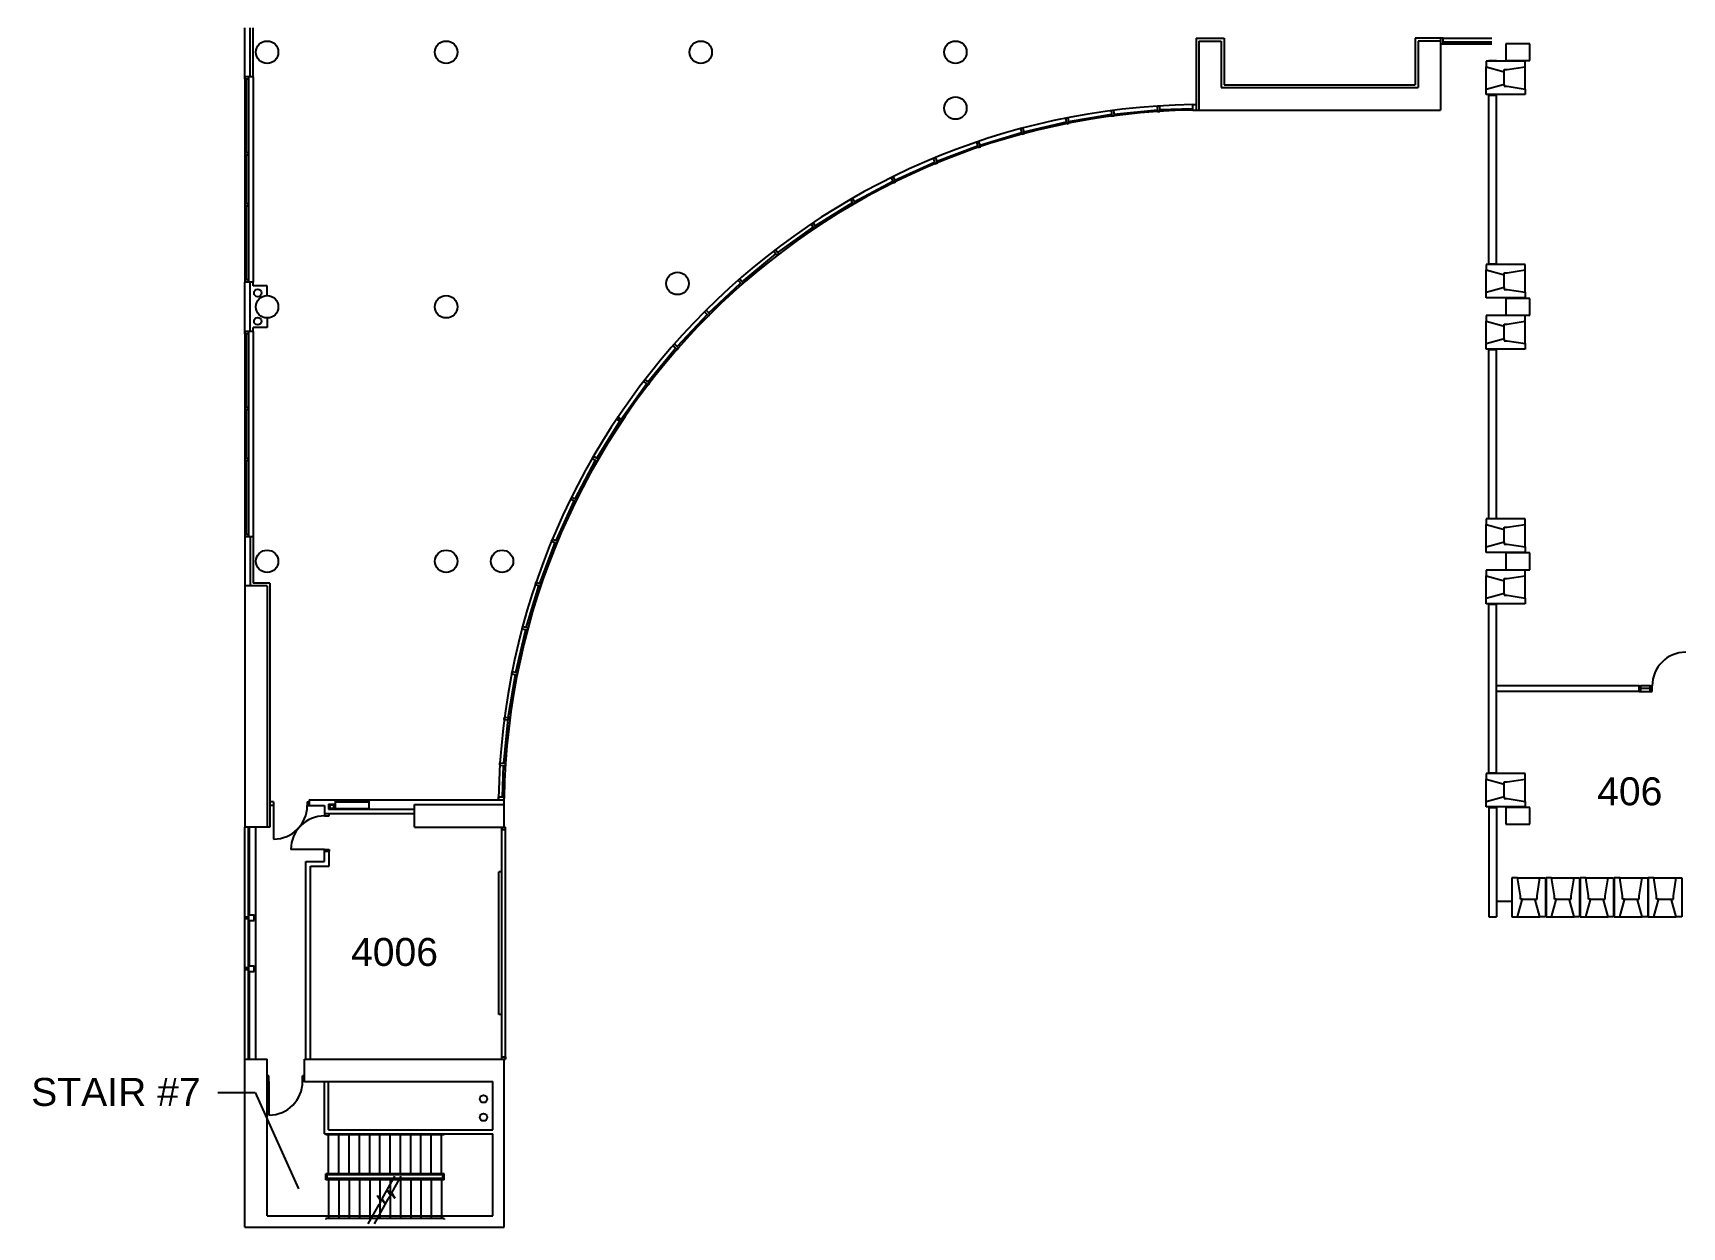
# Model space of a CAD drawing. Header units: inches. Extents: x -196 to 3068, y -5 to 2578.
# Drawn here: x -196 to 1572, y 4 to 1285 of the extents above; entities that cross this region are included whole.
import ezdxf

# ---------------------------------------------------------------- set-up
doc = ezdxf.new("R2010")
doc.units = ezdxf.units.IN
doc.header["$MEASUREMENT"] = 0
for name, color, linetype in [('A-DOOR', 4, 'Continuous'), ('A-FLOR-HRAL', 4, 'Continuous'), ('A-FLOR-STRS', 4, 'Continuous'), ('A-FLOR-TEXT', 7, 'Continuous'), ('A-FURN', 3, 'Continuous'), ('A-GLAZ', 3, 'Continuous'), ('A-WALL', 5, 'Continuous'), ('A-WALL-JAMB', 6, 'Continuous'), ('S-COLS', 6, 'Continuous')]:
    doc.layers.add(name, color=color, linetype=linetype)
doc.styles.get("Standard").update_dxf_attribs({"font": 'arial.ttf'})

msp = doc.modelspace()

# ---------------------------------------------------------------- linework, layer by layer
for centre in [(45.3, 1006), (45.3, 975.7), (287.3, 141.6), (287.3, 121.9)]:
    msp.add_circle(centre, 4)
at = {"layer": 'A-DOOR'}
for p, q in [((62.3, 456.2), (62.3, 420.2)), ((116.8, 409.2), (80.8, 409.2)), ((57.3, 160.2), (57.3, 124.2))]:
    msp.add_line(p, q, dxfattribs=at)
for centre, start, end in [((1576.3, 584.7), 90, 180), ((62.3, 456.2), 270, 0), ((116.8, 409.2), 90, 180), ((57.3, 160.2), 270, 0)]:
    msp.add_arc(centre, 36, start, end, dxfattribs=at)
at = {"layer": 'A-FLOR-HRAL'}
for p, q in [((117, 104.2), (117, 160.2)), ((121.3, 108.4), (121.3, 160.2)), ((121.3, 108.4), (297.3, 108.4)), ((117, 104.2), (297.3, 104.2)), ((245.3, 102.9), (118.3, 102.9)), ((245.3, 102.9), (245.3, 104.2)), ((245.3, 102.9), (245.3, 104.2)), ((245.3, 61.4), (118.3, 61.4)), ((118.3, 54.9), (118.3, 61.4)), ((245.3, 54.9), (118.3, 54.9)), ((243.8, 60.2), (119.8, 60.2)), ((119.8, 56.2), (119.8, 60.2)), ((243.8, 56.2), (119.8, 56.2)), ((243.8, 56.2), (243.8, 60.2)), ((245.3, 54.9), (245.3, 61.4)), ((245.3, 13.4), (118.3, 13.4)), ((118.3, 13.4), (118.3, 12.2)), ((245.3, 13.4), (245.3, 12.2)), ((245.3, 12.2), (245.3, 13.4))]:
    msp.add_line(p, q, dxfattribs=at)
at = {"layer": 'A-FLOR-STRS'}
for p, q in [((121.3, 61.4), (121.3, 102.9)), ((132.3, 61.4), (132.3, 102.9)), ((143.3, 61.4), (143.3, 102.9)), ((154.3, 61.4), (154.3, 102.9)), ((165.3, 61.4), (165.3, 102.9)), ((176.3, 61.4), (176.3, 102.9)), ((187.3, 61.4), (187.3, 102.9)), ((198.3, 61.4), (198.3, 102.9)), ((209.3, 61.4), (209.3, 102.9)), ((220.3, 61.4), (220.3, 102.9)), ((231.3, 61.4), (231.3, 102.9)), ((242.3, 61.4), (242.3, 102.9)), ((121.3, 54.9), (121.3, 13.4)), ((132.3, 54.9), (132.3, 13.4)), ((143.3, 54.9), (143.3, 13.4)), ((154.3, 54.9), (154.3, 13.4)), ((165.3, 54.9), (165.3, 13.4)), ((176.3, 54.9), (176.3, 13.4)), ((180.5, 37.8), (192.3, 58.8)), ((187.3, 54.9), (187.3, 13.4)), ((190.9, 43.9), (199.2, 58.8)), ((198.3, 54.9), (198.3, 13.4)), ((209.3, 54.9), (209.3, 13.4)), ((220.3, 54.9), (220.3, 13.4)), ((231.3, 54.9), (231.3, 13.4)), ((242.3, 54.9), (242.3, 13.4)), ((173.8, 37.2), (173.8, 37.5)), ((173.8, 37.5), (174.1, 37.5)), ((177.2, 31.9), (173.8, 37.2)), ((174.1, 37.5), (181.8, 28.9)), ((178.6, 34.4), (180.5, 37.8)), ((184.1, 43.3), (184.1, 43.6)), ((184.1, 43.6), (184.4, 43.6)), ((187.5, 38), (184.1, 43.3)), ((184.4, 43.6), (192.2, 35)), ((187.5, 38), (185.6, 34.6)), ((189, 40.5), (190.9, 43.9)), ((189, 40.5), (192.4, 35.2)), ((163.6, 7.5), (175.3, 28.5)), ((170.4, 7.5), (185.6, 34.6)), ((177.2, 31.9), (175.3, 28.5)), ((178.6, 34.4), (182.1, 29.1)), ((181.8, 28.9), (182.1, 28.9)), ((182.1, 28.9), (182.1, 29.1)), ((192.2, 35), (192.4, 35)), ((192.4, 35), (192.4, 35.2))]:
    msp.add_line(p, q, dxfattribs=at)
at = {"layer": 'A-FLOR-TEXT'}
for p, q in [((2.4, 148.3), (42.5, 148.3)), ((42.5, 148.3), (88.9, 45.3))]:
    msp.add_line(p, q, dxfattribs=at)
at = {"layer": 'A-FURN'}
for p, q in [((306.8, 385.2), (303.8, 385.2)), ((303.8, 232.2), (303.8, 385.2)), ((306.8, 232.2), (303.8, 232.2))]:
    msp.add_line(p, q, dxfattribs=at)
at = {"layer": 'A-GLAZ'}
for p, q in [((1316.3, 1279.2), (1368.3, 1279.2)), ((1316.3, 1275.2), (1368.3, 1275.2)), ((1316.3, 1273.2), (1368.3, 1273.2)), ((31.3, 1237.8), (31.3, 1017.5)), ((35.3, 1237.8), (35.3, 1017.5)), ((40.3, 1237.8), (40.3, 1017.5)), ((40.3, 1237.8), (40.3, 1017.5)), ((1381.6, 1229.7), (1381.6, 1243.7)), ((33.3, 1156.2), (33.3, 1235.3)), ((963.2, 1197.9), (1009.8, 1202.5)), ((1012.3, 1202.7), (1047.8, 1203.8)), ((866.6, 1178.9), (912.2, 1189.5)), ((914.6, 1190), (960.8, 1197.6)), ((819.4, 1164.6), (864.2, 1178.2)), ((33.3, 1101.6), (33.3, 1153.7)), ((773.3, 1147.3), (817.1, 1163.8)), ((728.3, 1127.1), (771, 1146.4)), ((684.8, 1103.9), (726.1, 1126)), ((33.3, 1020), (33.3, 1099.1)), ((643, 1078), (682.7, 1102.7)), ((602.9, 1049.3), (640.9, 1076.6)), ((564.7, 1018.1), (600.9, 1047.8)), ((1381.6, 1011.7), (1381.6, 1025.7)), ((528.7, 984.5), (562.9, 1016.5)), ((494.9, 948.6), (527.8, 983.6)), ((31.3, 964.8), (31.3, 744.5)), ((33.3, 883.2), (33.3, 962.3)), ((35.3, 964.8), (35.3, 744.5)), ((40.3, 964.8), (40.3, 744.5)), ((40.3, 964.8), (40.3, 744.5)), ((1381.6, 956.7), (1381.6, 970.7)), ((463.6, 910.6), (493.3, 946.7)), ((434.9, 870.5), (462.1, 908.6)), ((33.3, 828.6), (33.3, 880.7)), ((408.8, 828.7), (433.5, 868.5)), ((33.3, 747), (33.3, 826.1)), ((385.5, 785.3), (407.5, 826.6)), ((365.1, 740.5), (384.4, 783.1)), ((1381.6, 738.7), (1381.6, 752.7)), ((347.6, 694.4), (364.1, 738.2)), ((333.2, 647.2), (346.8, 692)), ((1381.6, 683.7), (1381.6, 697.7)), ((322, 599.3), (332.6, 644.9)), ((313.9, 550.7), (321.5, 596.9)), ((1538.3, 584.7), (1528.3, 584.7)), ((1538.3, 581.7), (1528.3, 581.7)), ((1528.3, 578.7), (1538.3, 578.7)), ((309, 501.6), (313.7, 549.4)), ((307.7, 465.7), (308.8, 499.2)), ((1381.6, 465.7), (1381.6, 479.7)), ((128.8, 462.2), (164.8, 462.2)), ((128.8, 460.2), (164.8, 460.2)), ((31.3, 184.2), (31.3, 433.2)), ((35.3, 184.2), (35.3, 433.2)), ((36.3, 339), (36.3, 433.2)), ((43.3, 184.2), (43.3, 433.2)), ((1373.3, 353.8), (1390, 353.8)), ((1401, 356), (1415, 356)), ((1437.5, 356), (1451.5, 356)), ((1474, 356), (1488, 356)), ((1510.5, 356), (1524.5, 356)), ((1547, 356), (1561, 356)), ((36.3, 284.4), (36.3, 333)), ((36.3, 184.2), (36.3, 278.4))]:
    msp.add_line(p, q, dxfattribs=at)
for radius, start, end in [(757, 90.9461, 179.0539), (751, 90.9537, 179.0463)]:
    msp.add_arc((1060.3, 451.2), radius, start, end, dxfattribs=at)
at = {"layer": 'A-WALL'}
for p, q in [((31.3, 1237.8), (31.3, 1290.5)), ((37.3, 1237.8), (37.3, 1290.5)), ((40.3, 1237.8), (40.3, 1290.5)), ((1051.3, 1279.2), (1081.3, 1279.2)), ((1051.3, 1279.2), (1051.3, 1202.2)), ((1054.3, 1276.2), (1078.3, 1276.2)), ((1054.3, 1276.2), (1054.3, 1202.2)), ((1078.3, 1276.2), (1078.3, 1226.2)), ((1081.3, 1279.2), (1081.3, 1229.2)), ((1313.3, 1279.2), (1286.3, 1279.2)), ((1286.3, 1279.2), (1286.3, 1229.2)), ((1286.3, 1279.2), (1286.3, 1229.2)), ((1313.3, 1279.2), (1286.3, 1279.2)), ((1313.3, 1276.2), (1289.3, 1276.2)), ((1289.3, 1276.2), (1289.3, 1226.2)), ((1289.3, 1276.2), (1289.3, 1226.2)), ((1313.3, 1276.2), (1289.3, 1276.2)), ((1313.3, 1279.2), (1313.3, 1202.2)), ((1313.3, 1279.2), (1313.3, 1202.2)), ((40.3, 1237.8), (31.3, 1237.8)), ((1362.3, 1254.7), (1362.3, 1248.7)), ((1404.3, 1254.7), (1362.3, 1254.7)), ((1362.3, 1248.7), (1380.6, 1243.7)), ((1362.3, 1224.7), (1362.3, 1248.7)), ((1365.3, 1255.2), (1373.3, 1255.2)), ((1380.6, 1243.7), (1381.6, 1243.7)), ((1381.6, 1243.7), (1381.6, 1245.7)), ((1381.6, 1245.7), (1385, 1245.7)), ((1385, 1245.7), (1404.3, 1248.7)), ((1404.3, 1248.7), (1404.3, 1254.7)), ((1404.3, 1224.7), (1404.3, 1248.7)), ((1078.3, 1226.2), (1289.3, 1226.2)), ((1081.3, 1229.2), (1286.3, 1229.2)), ((1252.8, 1229.2), (1286.3, 1229.2)), ((1252.8, 1226.2), (1289.3, 1226.2)), ((1362.3, 1224.7), (1380.6, 1229.7)), ((1362.3, 1218.7), (1362.3, 1224.7)), ((1380.6, 1229.7), (1381.6, 1229.7)), ((1381.6, 1229.7), (1381.6, 1227.7)), ((1381.6, 1227.7), (1385, 1227.7)), ((1385, 1227.7), (1404.3, 1224.7)), ((1404.3, 1224.7), (1404.3, 1218.7)), ((1404.3, 1218.7), (1362.3, 1218.7)), ((1365.3, 1218.2), (1373.3, 1218.2)), ((1365.3, 1037.2), (1365.3, 1218.2)), ((1373.3, 1037.2), (1373.3, 1218.2)), ((1051.3, 1202.2), (1313.3, 1202.2)), ((1054.3, 1202.2), (1313.3, 1202.2)), ((1252.8, 1202.2), (1313.3, 1202.2)), ((1252.8, 1202.2), (1313.3, 1202.2)), ((1404.3, 1036.7), (1362.3, 1036.7)), ((1362.3, 1036.7), (1362.3, 1030.7)), ((1362.3, 1006.7), (1362.3, 1030.7)), ((1362.3, 1030.7), (1380.6, 1025.7)), ((1365.3, 1037.2), (1373.3, 1037.2)), ((1380.6, 1025.7), (1381.6, 1025.7)), ((1381.6, 1027.7), (1385, 1027.7)), ((1381.6, 1025.7), (1381.6, 1027.7)), ((1385, 1027.7), (1404.3, 1030.7)), ((1404.3, 1030.7), (1404.3, 1036.7)), ((1404.3, 1006.7), (1404.3, 1030.7)), ((31.3, 964.8), (31.3, 1017.5)), ((31.3, 964.8), (31.3, 1017.5)), ((40.3, 1017.5), (31.3, 1017.5)), ((37.3, 964.8), (37.3, 1017.5)), ((37.3, 964.8), (37.3, 1017.5)), ((40.3, 1013.5), (40.3, 1017.5)), ((55.3, 1013.5), (40.3, 1013.5)), ((55.3, 1003.2), (55.3, 1013.5)), ((1362.3, 1006.7), (1380.6, 1011.7)), ((1380.6, 1011.7), (1381.6, 1011.7)), ((1381.6, 1011.7), (1381.6, 1009.7)), ((1381.6, 1009.7), (1385, 1009.7)), ((1385, 1009.7), (1404.3, 1006.7)), ((1362.3, 1000.7), (1362.3, 1006.7)), ((1404.3, 1000.7), (1362.3, 1000.7)), ((1404.3, 1006.7), (1404.3, 1000.7)), ((55.3, 979.2), (55.3, 968.8)), ((1362.3, 981.7), (1362.3, 975.7)), ((1404.3, 981.7), (1362.3, 981.7)), ((1362.3, 975.7), (1380.6, 970.7)), ((1362.3, 951.7), (1362.3, 975.7)), ((1365.3, 982.2), (1373.3, 982.2)), ((1381.6, 970.7), (1381.6, 972.7)), ((1381.6, 972.7), (1385, 972.7)), ((1385, 972.7), (1404.3, 975.7)), ((1404.3, 975.7), (1404.3, 981.7)), ((1404.3, 951.7), (1404.3, 975.7)), ((40.3, 964.8), (31.3, 964.8)), ((37.3, 964.8), (31.3, 964.8)), ((55.3, 968.8), (40.3, 968.8)), ((40.3, 964.8), (40.3, 968.8)), ((1362.3, 951.7), (1380.6, 956.7)), ((1380.6, 970.7), (1381.6, 970.7)), ((1380.6, 956.7), (1381.6, 956.7)), ((1381.6, 956.7), (1381.6, 954.7)), ((1362.3, 945.7), (1362.3, 951.7)), ((1404.3, 945.7), (1362.3, 945.7)), ((1365.3, 945.2), (1373.3, 945.2)), ((1365.3, 764.2), (1365.3, 945.2)), ((1373.3, 764.2), (1373.3, 945.2)), ((1381.6, 954.7), (1385, 954.7)), ((1385, 954.7), (1404.3, 951.7)), ((1404.3, 951.7), (1404.3, 945.7)), ((1404.3, 763.7), (1362.3, 763.7)), ((1362.3, 763.7), (1362.3, 757.7)), ((1365.3, 764.2), (1373.3, 764.2)), ((1404.3, 757.7), (1404.3, 763.7)), ((31.3, 744.5), (31.3, 691.8)), ((40.3, 744.5), (31.3, 744.5)), ((37.3, 744.5), (37.3, 691.8)), ((40.3, 744.5), (40.3, 694.8)), ((1362.3, 733.7), (1362.3, 757.7)), ((1362.3, 757.7), (1380.6, 752.7)), ((1380.6, 752.7), (1381.6, 752.7)), ((1381.6, 754.7), (1385, 754.7)), ((1381.6, 752.7), (1381.6, 754.7)), ((1385, 754.7), (1404.3, 757.7)), ((1404.3, 733.7), (1404.3, 757.7)), ((1362.3, 733.7), (1380.6, 738.7)), ((1362.3, 727.7), (1362.3, 733.7)), ((1404.3, 727.7), (1362.3, 727.7)), ((1380.6, 738.7), (1381.6, 738.7)), ((1381.6, 738.7), (1381.6, 736.7)), ((1381.6, 736.7), (1385, 736.7)), ((1385, 736.7), (1404.3, 733.7)), ((1404.3, 733.7), (1404.3, 727.7)), ((1362.3, 708.7), (1362.3, 702.7)), ((1404.3, 708.7), (1362.3, 708.7)), ((1365.3, 709.2), (1373.3, 709.2)), ((1404.3, 702.7), (1404.3, 708.7)), ((55.3, 691.8), (31.3, 691.8)), ((31.3, 691.8), (31.3, 433.2)), ((58.3, 694.8), (40.3, 694.8)), ((55.3, 691.8), (55.3, 433.2)), ((58.3, 694.8), (58.3, 433.2)), ((1362.3, 702.7), (1380.6, 697.7)), ((1362.3, 678.7), (1362.3, 702.7)), ((1380.6, 697.7), (1381.6, 697.7)), ((1381.6, 697.7), (1381.6, 699.7)), ((1381.6, 699.7), (1385, 699.7)), ((1385, 699.7), (1404.3, 702.7)), ((1404.3, 678.7), (1404.3, 702.7)), ((1362.3, 678.7), (1380.6, 683.7)), ((1362.3, 672.7), (1362.3, 678.7)), ((1404.3, 672.7), (1362.3, 672.7)), ((1365.3, 672.2), (1373.3, 672.2)), ((1365.3, 491.2), (1365.3, 672.2)), ((1373.3, 491.2), (1373.3, 672.2)), ((1380.6, 683.7), (1381.6, 683.7)), ((1381.6, 683.7), (1381.6, 681.7)), ((1381.6, 681.7), (1385, 681.7)), ((1385, 681.7), (1404.3, 678.7)), ((1404.3, 678.7), (1404.3, 672.7)), ((1526.3, 584.7), (1373.3, 584.7)), ((1526.3, 578.7), (1373.3, 578.7)), ((1404.3, 490.7), (1362.3, 490.7)), ((1362.3, 490.7), (1362.3, 484.7)), ((1362.3, 460.7), (1362.3, 484.7)), ((1362.3, 484.7), (1380.6, 479.7)), ((1365.3, 491.2), (1373.3, 491.2)), ((1380.6, 479.7), (1381.6, 479.7)), ((1381.6, 481.7), (1385, 481.7)), ((1381.6, 479.7), (1381.6, 481.7)), ((1385, 481.7), (1404.3, 484.7)), ((1404.3, 484.7), (1404.3, 490.7)), ((1404.3, 460.7), (1404.3, 484.7)), ((100.3, 462.2), (100.3, 456.2)), ((100.3, 462.2), (128.8, 462.2)), ((128.8, 453.2), (128.8, 462.2)), ((164.8, 453.2), (164.8, 462.2)), ((164.8, 462.2), (309.3, 462.2)), ((309.3, 433.2), (309.3, 462.2)), ((1362.3, 460.7), (1380.6, 465.7)), ((1362.3, 454.7), (1362.3, 460.7)), ((1380.6, 465.7), (1381.6, 465.7)), ((1381.6, 465.7), (1381.6, 463.7)), ((1381.6, 463.7), (1385, 463.7)), ((1385, 463.7), (1404.3, 460.7)), ((1404.3, 460.7), (1404.3, 454.7)), ((100.3, 456.2), (116.8, 456.2)), ((116.8, 456.2), (116.8, 447.7)), ((116.8, 447.7), (213.3, 447.7)), ((121.3, 457.7), (121.3, 452.2)), ((121.3, 457.7), (128.8, 457.7)), ((121.3, 452.2), (213.3, 452.2)), ((128.8, 453.2), (164.8, 453.2)), ((213.3, 433.2), (213.3, 457.2)), ((213.3, 433.2), (213.3, 457.2)), ((213.3, 457.2), (309.3, 457.2)), ((1404.3, 454.7), (1362.3, 454.7)), ((1365.3, 454.2), (1373.3, 454.2)), ((1365.3, 454.2), (1365.3, 336.7)), ((1373.3, 454.2), (1373.3, 336.7)), ((58.3, 433.2), (31.3, 433.2)), ((213.3, 433.2), (309.3, 433.2)), ((306.8, 433.2), (306.8, 430.7)), ((306.8, 184.2), (306.8, 433.2)), ((306.8, 430.7), (310.8, 430.7)), ((309.3, 433.2), (310.8, 433.2)), ((310.8, 430.7), (310.8, 433.2)), ((310.8, 184.2), (310.8, 433.2)), ((116.8, 407.2), (121.7, 407.2)), ((116.8, 396.2), (116.8, 407.2)), ((121.7, 391.2), (121.7, 407.2)), ((96.8, 184.2), (96.8, 396.2)), ((96.8, 396.2), (116.8, 396.2)), ((101.7, 391.2), (121.7, 391.2)), ((101.7, 184.2), (101.7, 391.2)), ((1396, 378.7), (1390, 378.7)), ((1390, 378.7), (1390, 336.7)), ((1399, 359.4), (1396, 378.7)), ((1396, 378.7), (1420, 378.7)), ((1417, 359.4), (1420, 378.7)), ((1420, 378.7), (1426, 378.7)), ((1426, 378.7), (1426, 336.7)), ((1426.5, 378.7), (1426.5, 336.7)), ((1432.5, 378.7), (1426.5, 378.7)), ((1432.5, 378.7), (1456.5, 378.7)), ((1435.5, 359.4), (1432.5, 378.7)), ((1453.5, 359.4), (1456.5, 378.7)), ((1456.5, 378.7), (1462.5, 378.7)), ((1462.5, 378.7), (1462.5, 336.7)), ((1463, 378.7), (1463, 336.7)), ((1469, 378.7), (1463, 378.7)), ((1469, 378.7), (1493, 378.7)), ((1472, 359.4), (1469, 378.7)), ((1490, 359.4), (1493, 378.7)), ((1493, 378.7), (1499, 378.7)), ((1499, 378.7), (1499, 336.7)), ((1499.5, 378.7), (1499.5, 336.7)), ((1505.5, 378.7), (1499.5, 378.7)), ((1505.5, 378.7), (1529.5, 378.7)), ((1508.5, 359.4), (1505.5, 378.7)), ((1526.5, 359.4), (1529.5, 378.7)), ((1529.5, 378.7), (1535.5, 378.7)), ((1535.5, 378.7), (1535.5, 336.7)), ((1536, 378.7), (1536, 336.7)), ((1542, 378.7), (1536, 378.7)), ((1542, 378.7), (1566, 378.7)), ((1545, 359.4), (1542, 378.7)), ((1563, 359.4), (1566, 378.7)), ((1566, 378.7), (1572, 378.7)), ((1572, 378.7), (1572, 336.7)), ((1396, 336.7), (1401, 355)), ((1399, 356), (1399, 359.4)), ((1401, 356), (1399, 356)), ((1401, 355), (1401, 356)), ((1415, 356), (1417, 356)), ((1415, 355), (1415, 356)), ((1420, 336.7), (1415, 355)), ((1417, 356), (1417, 359.4)), ((1432.5, 336.7), (1437.5, 355)), ((1435.5, 356), (1435.5, 359.4)), ((1437.5, 356), (1435.5, 356)), ((1437.5, 355), (1437.5, 356)), ((1451.5, 355), (1451.5, 356)), ((1451.5, 356), (1453.5, 356)), ((1456.5, 336.7), (1451.5, 355)), ((1453.5, 356), (1453.5, 359.4)), ((1469, 336.7), (1474, 355)), ((1472, 356), (1472, 359.4)), ((1474, 356), (1472, 356)), ((1474, 355), (1474, 356)), ((1488, 355), (1488, 356)), ((1488, 356), (1490, 356)), ((1493, 336.7), (1488, 355)), ((1490, 356), (1490, 359.4)), ((1505.5, 336.7), (1510.5, 355)), ((1508.5, 356), (1508.5, 359.4)), ((1510.5, 356), (1508.5, 356)), ((1510.5, 355), (1510.5, 356)), ((1524.5, 355), (1524.5, 356)), ((1524.5, 356), (1526.5, 356)), ((1529.5, 336.7), (1524.5, 355)), ((1526.5, 356), (1526.5, 359.4)), ((1542, 336.7), (1547, 355)), ((1545, 356), (1545, 359.4)), ((1547, 356), (1545, 356)), ((1547, 355), (1547, 356)), ((1561, 355), (1561, 356)), ((1561, 356), (1563, 356)), ((1566, 336.7), (1561, 355)), ((1563, 356), (1563, 359.4)), ((310.8, 335), (310.8, 337)), ((1365.3, 336.7), (1373.3, 336.7)), ((1390, 336.7), (1396, 336.7)), ((1396, 336.7), (1420, 336.7)), ((1426, 336.7), (1420, 336.7)), ((1426.5, 336.7), (1432.5, 336.7)), ((1432.5, 336.7), (1456.5, 336.7)), ((1462.5, 336.7), (1456.5, 336.7)), ((1463, 336.7), (1469, 336.7)), ((1469, 336.7), (1493, 336.7)), ((1499, 336.7), (1493, 336.7)), ((1499.5, 336.7), (1505.5, 336.7)), ((1505.5, 336.7), (1529.5, 336.7)), ((1535.5, 336.7), (1529.5, 336.7)), ((1536, 336.7), (1542, 336.7)), ((1542, 336.7), (1566, 336.7)), ((1572, 336.7), (1566, 336.7)), ((310.8, 280.4), (310.8, 282.4)), ((31.3, 4.2), (31.3, 184.2)), ((31.3, 184.2), (55.3, 184.2)), ((55.3, 16.2), (55.3, 184.2)), ((95.3, 160.2), (95.3, 184.2)), ((95.3, 184.2), (309.3, 184.2)), ((306.8, 184.2), (306.8, 186.7)), ((306.8, 186.7), (310.8, 186.7)), ((309.3, 184.2), (310.8, 184.2)), ((309.3, 4.2), (309.3, 184.2)), ((310.8, 186.7), (310.8, 184.2)), ((95.3, 160.2), (297.3, 160.2)), ((297.3, 108.4), (297.3, 160.2)), ((297.3, 16.2), (297.3, 104.2)), ((31.3, 4.2), (309.3, 4.2)), ((55.3, 16.2), (297.3, 16.2))]:
    msp.add_line(p, q, dxfattribs=at)
msp.add_circle((124.6, 455), 2, dxfattribs=at)
at = {"layer": 'A-WALL-JAMB'}
for p, q in [((1316.3, 1279.2), (1313.3, 1279.2)), ((1316.3, 1279.2), (1313.3, 1279.2)), ((1313.3, 1273.2), (1316.3, 1273.2)), ((1313.3, 1273.2), (1316.3, 1273.2)), ((1316.3, 1273.2), (1316.3, 1279.2)), ((1316.3, 1273.2), (1316.3, 1279.2)), ((31.3, 1235.3), (31.3, 1237.8)), ((35.3, 1237.8), (35.3, 1235.3)), ((35.3, 1235.3), (31.3, 1235.3)), ((1009.5, 1206.5), (1012, 1206.7)), ((1009.5, 1206.5), (1009.9, 1200.5)), ((1012, 1206.7), (1012.4, 1200.7)), ((1047.8, 1202.2), (1047.8, 1208.2)), ((1047.8, 1208.2), (1051.3, 1208.2)), ((911.4, 1193.4), (913.8, 1193.9)), ((911.4, 1193.4), (912.6, 1187.5)), ((912.6, 1187.5), (915, 1188)), ((913.8, 1193.9), (915, 1188)), ((960.2, 1201.6), (962.7, 1201.9)), ((960.2, 1201.6), (961, 1195.6)), ((961, 1195.6), (963.5, 1195.9)), ((962.7, 1201.9), (963.5, 1195.9)), ((1009.9, 1200.5), (1012.4, 1200.7)), ((1047.8, 1202.2), (1051.3, 1202.2)), ((815.8, 1167.6), (818.1, 1168.4)), ((815.8, 1167.6), (817.7, 1161.9)), ((818.1, 1168.4), (820.1, 1162.7)), ((863.2, 1182.1), (865.6, 1182.7)), ((863.2, 1182.1), (864.7, 1176.3)), ((864.7, 1176.3), (867.1, 1176.9)), ((865.6, 1182.7), (867.1, 1176.9)), ((31.3, 1156.2), (31.3, 1153.7)), ((35.3, 1156.2), (31.3, 1156.2)), ((35.3, 1153.7), (31.3, 1153.7)), ((35.3, 1153.7), (35.3, 1156.2)), ((769.4, 1150.1), (771.8, 1151)), ((769.4, 1150.1), (771.7, 1144.5)), ((771.8, 1151), (774, 1145.5)), ((817.7, 1161.9), (820.1, 1162.7)), ((771.7, 1144.5), (774, 1145.5)), ((724.4, 1129.6), (726.6, 1130.7)), ((724.4, 1129.6), (727, 1124.2)), ((726.6, 1130.7), (729.2, 1125.3)), ((727, 1124.2), (729.2, 1125.3)), ((31.3, 1101.6), (31.3, 1099.1)), ((35.3, 1101.6), (31.3, 1101.6)), ((35.3, 1099.1), (31.3, 1099.1)), ((35.3, 1099.1), (35.3, 1101.6)), ((680.7, 1106.1), (682.9, 1107.4)), ((680.7, 1106.1), (683.7, 1101)), ((682.9, 1107.4), (685.9, 1102.2)), ((683.7, 1101), (685.9, 1102.2)), ((638.7, 1079.9), (640.8, 1081.3)), ((638.7, 1079.9), (642, 1074.9)), ((640.8, 1081.3), (644.1, 1076.3)), ((642, 1074.9), (644.1, 1076.3)), ((598.5, 1051), (600.4, 1052.5)), ((598.5, 1051), (602.1, 1046.2)), ((600.4, 1052.5), (604.1, 1047.8)), ((602.1, 1046.2), (604.1, 1047.8)), ((35.3, 1020), (31.3, 1020)), ((31.3, 1020), (31.3, 1017.5)), ((35.3, 1017.5), (35.3, 1020)), ((560.2, 1019.5), (562.1, 1021.2)), ((560.2, 1019.5), (564.2, 1015)), ((562.1, 1021.2), (566.1, 1016.6)), ((564.2, 1015), (566.1, 1016.6)), ((524.1, 985.6), (525.9, 987.4)), ((524.1, 985.6), (528.4, 981.3)), ((525.9, 987.4), (530.1, 983.1)), ((528.4, 981.3), (530.1, 983.1)), ((31.3, 962.3), (31.3, 964.8)), ((35.3, 962.3), (31.3, 962.3)), ((35.3, 964.8), (35.3, 962.3)), ((490.3, 949.4), (492, 951.3)), ((490.3, 949.4), (494.8, 945.4)), ((492, 951.3), (496.5, 947.3)), ((494.8, 945.4), (496.5, 947.3)), ((458.9, 911), (460.5, 913)), ((458.9, 911), (463.7, 907.4)), ((460.5, 913), (465.2, 909.4)), ((463.7, 907.4), (465.2, 909.4)), ((35.3, 883.2), (31.3, 883.2)), ((31.3, 883.2), (31.3, 880.7)), ((35.3, 880.7), (31.3, 880.7)), ((35.3, 880.7), (35.3, 883.2)), ((430.2, 870.7), (431.5, 872.8)), ((430.2, 870.7), (435.1, 867.4)), ((431.5, 872.8), (436.5, 869.5)), ((435.1, 867.4), (436.5, 869.5)), ((35.3, 828.6), (31.3, 828.6)), ((31.3, 828.6), (31.3, 826.1)), ((35.3, 826.1), (31.3, 826.1)), ((35.3, 826.1), (35.3, 828.6)), ((404.1, 828.6), (405.3, 830.8)), ((404.1, 828.6), (409.3, 825.6)), ((405.3, 830.8), (410.5, 827.8)), ((409.3, 825.6), (410.5, 827.8)), ((380.8, 784.9), (381.9, 787.1)), ((380.8, 784.9), (386.2, 782.2)), ((381.9, 787.1), (387.3, 784.5)), ((386.2, 782.2), (387.3, 784.5)), ((31.3, 747), (31.3, 744.5)), ((35.3, 747), (31.3, 747)), ((35.3, 744.5), (35.3, 747)), ((360.4, 739.7), (361.4, 742)), ((360.4, 739.7), (366, 737.4)), ((361.4, 742), (366.9, 739.7)), ((366, 737.4), (366.9, 739.7)), ((343, 693.3), (343.9, 695.7)), ((343, 693.3), (348.7, 691.4)), ((343.9, 695.7), (349.5, 693.8)), ((348.7, 691.4), (349.5, 693.8)), ((328.7, 645.9), (329.4, 648.3)), ((328.7, 645.9), (334.5, 644.3)), ((329.4, 648.3), (335.2, 646.8)), ((334.5, 644.3), (335.2, 646.8)), ((317.6, 597.6), (318.1, 600.1)), ((317.6, 597.6), (323.5, 596.5)), ((318.1, 600.1), (323.9, 598.9)), ((323.5, 596.5), (323.9, 598.9)), ((1526.3, 578.7), (1526.3, 584.7)), ((1526.3, 584.7), (1528.3, 584.7)), ((1528.3, 578.7), (1528.3, 584.7)), ((1538.3, 578.7), (1538.3, 584.7)), ((1538.3, 584.7), (1540.3, 584.7)), ((1540.3, 578.7), (1540.3, 584.7)), ((1526.3, 578.7), (1528.3, 578.7)), ((1538.3, 578.7), (1540.3, 578.7)), ((309.6, 548.7), (309.9, 551.2)), ((309.6, 548.7), (315.5, 548)), ((309.9, 551.2), (315.9, 550.4)), ((315.5, 548), (315.9, 550.4)), ((304.8, 499.4), (305, 501.9)), ((304.8, 499.4), (310.8, 499)), ((305, 501.9), (311, 501.5)), ((310.8, 499), (311, 501.5)), ((62.3, 460.2), (58.3, 460.2)), ((62.3, 460.2), (62.3, 456.2)), ((98.3, 460.2), (100.3, 460.2)), ((98.3, 460.2), (98.3, 456.2)), ((303.3, 462.2), (303.3, 465.7)), ((303.3, 465.7), (309.3, 465.7)), ((303.3, 462.2), (303.3, 465.7)), ((303.3, 465.7), (309.3, 465.7)), ((309.3, 462.2), (309.3, 465.7)), ((309.3, 462.2), (309.3, 465.7)), ((62.3, 456.2), (58.3, 456.2)), ((98.3, 456.2), (100.3, 456.2)), ((116.8, 447.7), (116.8, 445.2)), ((116.8, 445.2), (121.7, 445.2)), ((121.7, 445.2), (121.7, 447.7)), ((116.8, 407.2), (116.8, 409.2)), ((116.8, 409.2), (121.7, 409.2)), ((116.8, 407.2), (116.8, 407.2)), ((121.7, 409.2), (121.7, 407.2)), ((31.3, 335), (31.3, 337)), ((31.3, 337), (35.3, 337)), ((35.3, 339), (35.3, 333)), ((35.3, 339), (41.3, 339)), ((41.3, 333), (41.3, 339)), ((31.3, 335), (35.3, 335)), ((35.3, 333), (41.3, 333)), ((35.3, 284.4), (35.3, 278.4)), ((35.3, 284.4), (41.3, 284.4)), ((41.3, 278.4), (41.3, 284.4)), ((31.3, 280.4), (31.3, 282.4)), ((31.3, 282.4), (35.3, 282.4)), ((31.3, 280.4), (35.3, 280.4)), ((35.3, 278.4), (41.3, 278.4)), ((57.3, 166.2), (55.3, 166.2)), ((57.3, 160.2), (55.3, 160.2)), ((57.3, 160.2), (57.3, 166.2)), ((95.3, 166.2), (93.3, 166.2)), ((93.3, 160.2), (93.3, 166.2)), ((95.3, 160.2), (93.3, 160.2))]:
    msp.add_line(p, q, dxfattribs=at)
at = {"layer": 'S-COLS'}
for p, q in [((1383.3, 1273.2), (1383.3, 1255.2)), ((1409.3, 1273.2), (1383.3, 1273.2)), ((1409.3, 1255.2), (1409.3, 1273.2)), ((1383.3, 1255.2), (1409.3, 1255.2)), ((1383.3, 1000.2), (1383.3, 982.2)), ((1409.3, 1000.2), (1383.3, 1000.2)), ((1409.3, 982.2), (1409.3, 1000.2)), ((1383.3, 982.2), (1409.3, 982.2)), ((1383.3, 727.2), (1383.3, 709.2)), ((1409.3, 727.2), (1383.3, 727.2)), ((1409.3, 709.2), (1409.3, 727.2)), ((1383.3, 709.2), (1409.3, 709.2)), ((1383.3, 454.2), (1383.3, 436.2)), ((1409.3, 454.2), (1383.3, 454.2)), ((1409.3, 436.2), (1409.3, 454.2)), ((1383.3, 436.2), (1409.3, 436.2))]:
    msp.add_line(p, q, dxfattribs=at)
for centre in [(55.3, 1264.2), (247.3, 1264.2), (520.3, 1264.2), (793.3, 1264.2), (793.3, 1204.3), (495.3, 1016.2), (55.3, 991.2), (247.3, 991.2), (55.3, 718.2), (247.3, 718.2), (307.2, 718.2)]:
    msp.add_circle(centre, 12, dxfattribs=at)

# ---------------------------------------------------------------- texts
at = {"layer": 'A-FLOR-TEXT'}
for s, p in [('406', (1481.3, 456.5)), ('4006', (145.3, 284.2)), ('STAIR #7', (-197.6, 134.1))]:
    msp.add_text(s, height=30, dxfattribs=at).set_placement(p)

doc.saveas('drawing.dxf')
